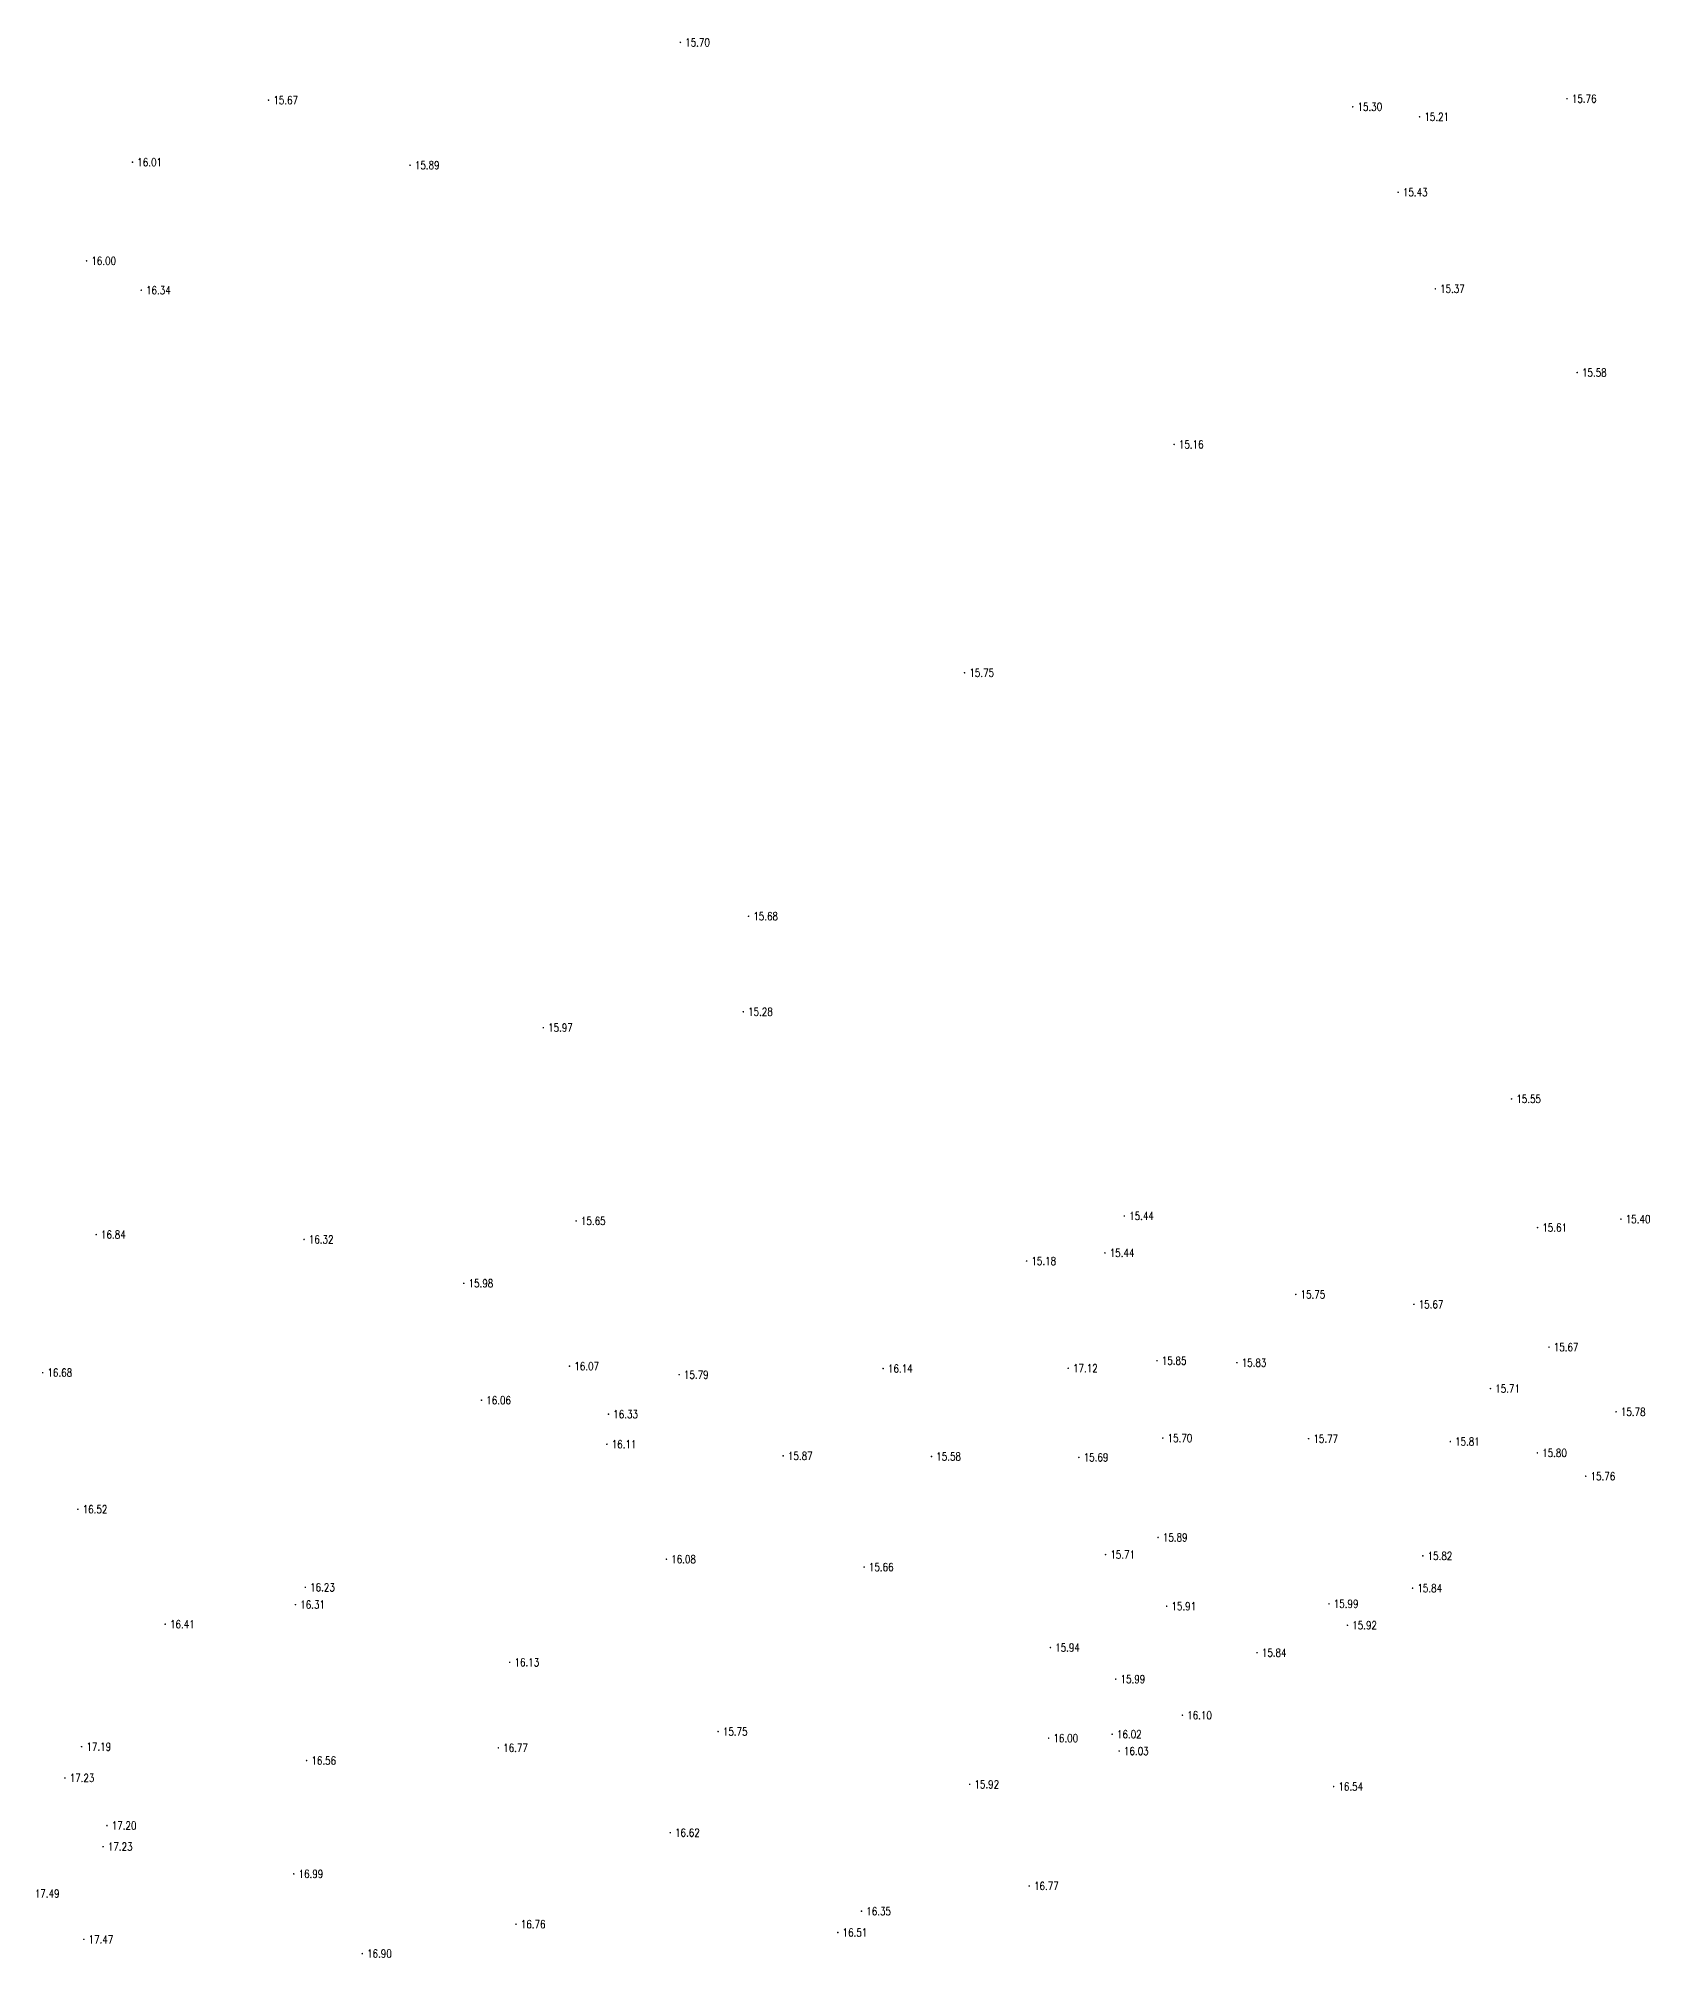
# Model space of a CAD drawing. Extents: x 476861 to 479475, y 2367369 to 2370541.
# Drawn here: x 477191.9 to 477393.3, y 2369234.5 to 2369474.4 of the extents above; entities that cross this region are included whole.
import ezdxf
from ezdxf.enums import TextEntityAlignment as Align

# ---------------------------------------------------------------- set-up
doc = ezdxf.new("R2010")
doc.units = 0
doc.header["$LTSCALE"] = 0.5
doc.layers.get('0').update_dxf_attribs({"linetype": 'CONTINUOUS'})
doc.layers.add('GCD', color=1, linetype='CONTINUOUS')
doc.styles.add('HZ', font='rs.shx', dxfattribs={"width": 0.8, "bigfont": 'hztxt.shx'})

# ---------------------------------------------------------------- blocks, each defined once
blk = doc.blocks.new('GC200')
at = {"linetype": 'Continuous', "const_width": 0.2, "flags": 128}
blk.add_lwpolyline([(-0.1, 0, 1), (0.1, 0, 1)], format="xyb", close=True, dxfattribs=at)

msp = doc.modelspace()

# ---------------------------------------------------------------- block references
at = {"layer": 'GCD', "linetype": 'Continuous'}
ref = msp.add_blockref('GC200', (477272.124, 2369473.938, 15.701), dxfattribs=dict(at, xscale=0.5, yscale=0.5, zscale=0.5))
ref.add_attrib('height', '15.70', dxfattribs={"linetype": 'Continuous', "height": 1, "style": 'HZ', "width": 0.8}).set_placement((477272.724, 2369473.938, 15.701), align=Align.MIDDLE_LEFT)
ref = msp.add_blockref('GC200', (477220.652, 2369466.717, 15.67), dxfattribs=dict(at, xscale=0.5, yscale=0.5, zscale=0.5))
ref.add_attrib('height', '15.67', dxfattribs={"linetype": 'Continuous', "height": 1, "style": 'HZ', "width": 0.8}).set_placement((477221.252, 2369466.717, 15.67), align=Align.MIDDLE_LEFT)
ref = msp.add_blockref('GC200', (477356.156, 2369465.891, 15.304), dxfattribs=dict(at, xscale=0.5, yscale=0.5, zscale=0.5))
ref.add_attrib('height', '15.30', dxfattribs={"linetype": 'Continuous', "height": 1, "style": 'HZ', "width": 0.8}).set_placement((477356.756, 2369465.891, 15.304), align=Align.MIDDLE_LEFT)
ref = msp.add_blockref('GC200', (477382.945, 2369466.899, 15.764), dxfattribs=dict(at, xscale=0.5, yscale=0.5, zscale=0.5))
ref.add_attrib('height', '15.76', dxfattribs={"linetype": 'Continuous', "height": 1, "style": 'HZ', "width": 0.8}).set_placement((477383.545, 2369466.899, 15.764), align=Align.MIDDLE_LEFT)
ref = msp.add_blockref('GC200', (477364.515, 2369464.639, 15.21), dxfattribs=dict(at, xscale=0.5, yscale=0.5, zscale=0.5))
ref.add_attrib('height', '15.21', dxfattribs={"linetype": 'Continuous', "height": 1, "style": 'HZ', "width": 0.8}).set_placement((477365.115, 2369464.639, 15.21), align=Align.MIDDLE_LEFT)
ref = msp.add_blockref('GC200', (477203.648, 2369458.964, 16.007), dxfattribs=dict(at, xscale=0.5, yscale=0.5, zscale=0.5))
ref.add_attrib('height', '16.01', dxfattribs={"linetype": 'Continuous', "height": 1, "style": 'HZ', "width": 0.8}).set_placement((477204.248, 2369458.964, 16.007), align=Align.MIDDLE_LEFT)
ref = msp.add_blockref('GC200', (477238.338, 2369458.579, 15.89), dxfattribs=dict(at, xscale=0.5, yscale=0.5, zscale=0.5))
ref.add_attrib('height', '15.89', dxfattribs={"linetype": 'Continuous', "height": 1, "style": 'HZ', "width": 0.8}).set_placement((477238.938, 2369458.579, 15.89), align=Align.MIDDLE_LEFT)
ref = msp.add_blockref('GC200', (477361.832, 2369455.206, 15.429), dxfattribs=dict(at, xscale=0.5, yscale=0.5, zscale=0.5))
ref.add_attrib('height', '15.43', dxfattribs={"linetype": 'Continuous', "height": 1, "style": 'HZ', "width": 0.8}).set_placement((477362.432, 2369455.206, 15.429), align=Align.MIDDLE_LEFT)
ref = msp.add_blockref('GC200', (477197.907, 2369446.631, 16.002), dxfattribs=dict(at, xscale=0.5, yscale=0.5, zscale=0.5))
ref.add_attrib('height', '16.00', dxfattribs={"linetype": 'Continuous', "height": 1, "style": 'HZ', "width": 0.8}).set_placement((477198.507, 2369446.631, 16.002), align=Align.MIDDLE_LEFT)
ref = msp.add_blockref('GC200', (477204.74, 2369442.963, 16.343), dxfattribs=dict(at, xscale=0.5, yscale=0.5, zscale=0.5))
ref.add_attrib('height', '16.34', dxfattribs={"linetype": 'Continuous', "height": 1, "style": 'HZ', "width": 0.8}).set_placement((477205.34, 2369442.963, 16.343), align=Align.MIDDLE_LEFT)
ref = msp.add_blockref('GC200', (477366.479, 2369443.136, 15.374), dxfattribs=dict(at, xscale=0.5, yscale=0.5, zscale=0.5))
ref.add_attrib('height', '15.37', dxfattribs={"linetype": 'Continuous', "height": 1, "style": 'HZ', "width": 0.8}).set_placement((477367.079, 2369443.136, 15.374), align=Align.MIDDLE_LEFT)
ref = msp.add_blockref('GC200', (477384.214, 2369432.669, 15.58), dxfattribs=dict(at, xscale=0.5, yscale=0.5, zscale=0.5))
ref.add_attrib('height', '15.58', dxfattribs={"linetype": 'Continuous', "height": 1, "style": 'HZ', "width": 0.8}).set_placement((477384.814, 2369432.669, 15.58), align=Align.MIDDLE_LEFT)
ref = msp.add_blockref('GC200', (477333.835, 2369423.691, 15.159), dxfattribs=dict(at, xscale=0.5, yscale=0.5, zscale=0.5))
ref.add_attrib('height', '15.16', dxfattribs={"linetype": 'Continuous', "height": 1, "style": 'HZ', "width": 0.8}).set_placement((477334.435, 2369423.691, 15.159), align=Align.MIDDLE_LEFT)
ref = msp.add_blockref('GC200', (477307.644, 2369395.143, 15.748), dxfattribs=dict(at, xscale=0.5, yscale=0.5, zscale=0.5))
ref.add_attrib('height', '15.75', dxfattribs={"linetype": 'Continuous', "height": 1, "style": 'HZ', "width": 0.8}).set_placement((477308.244, 2369395.143, 15.748), align=Align.MIDDLE_LEFT)
ref = msp.add_blockref('GC200', (477280.641, 2369364.709, 15.681), dxfattribs=dict(at, xscale=0.5, yscale=0.5, zscale=0.5))
ref.add_attrib('height', '15.68', dxfattribs={"linetype": 'Continuous', "height": 1, "style": 'HZ', "width": 0.8}).set_placement((477281.241, 2369364.709, 15.681), align=Align.MIDDLE_LEFT)
ref = msp.add_blockref('GC200', (477279.987, 2369352.775, 15.281), dxfattribs=dict(at, xscale=0.5, yscale=0.5, zscale=0.5))
ref.add_attrib('height', '15.28', dxfattribs={"linetype": 'Continuous', "height": 1, "style": 'HZ', "width": 0.8}).set_placement((477280.587, 2369352.775, 15.281), align=Align.MIDDLE_LEFT)
ref = msp.add_blockref('GC200', (477254.995, 2369350.788, 15.972), dxfattribs=dict(at, xscale=0.5, yscale=0.5, zscale=0.5))
ref.add_attrib('height', '15.97', dxfattribs={"linetype": 'Continuous', "height": 1, "style": 'HZ', "width": 0.8}).set_placement((477255.595, 2369350.788, 15.972), align=Align.MIDDLE_LEFT)
ref = msp.add_blockref('GC200', (477376.006, 2369341.874, 15.55), dxfattribs=dict(at, xscale=0.5, yscale=0.5, zscale=0.5))
ref.add_attrib('height', '15.55', dxfattribs={"linetype": 'Continuous', "height": 1, "style": 'HZ', "width": 0.8}).set_placement((477376.606, 2369341.874, 15.55), align=Align.MIDDLE_LEFT)
ref = msp.add_blockref('GC200', (477259.096, 2369326.626, 15.647), dxfattribs=dict(at, xscale=0.5, yscale=0.5, zscale=0.5))
ref.add_attrib('height', '15.65', dxfattribs={"linetype": 'Continuous', "height": 1, "style": 'HZ', "width": 0.8}).set_placement((477259.696, 2369326.626, 15.647), align=Align.MIDDLE_LEFT)
ref = msp.add_blockref('GC200', (477327.615, 2369327.248, 15.44), dxfattribs=dict(at, xscale=0.5, yscale=0.5, zscale=0.5))
ref.add_attrib('height', '15.44', dxfattribs={"linetype": 'Continuous', "height": 1, "style": 'HZ', "width": 0.8}).set_placement((477328.215, 2369327.248, 15.44), align=Align.MIDDLE_LEFT)
ref = msp.add_blockref('GC200', (477389.682, 2369326.852, 15.4), dxfattribs=dict(at, xscale=0.5, yscale=0.5, zscale=0.5))
ref.add_attrib('height', '15.40', dxfattribs={"linetype": 'Continuous', "height": 1, "style": 'HZ', "width": 0.8}).set_placement((477390.282, 2369326.852, 15.4), align=Align.MIDDLE_LEFT)
ref = msp.add_blockref('GC200', (477199.107, 2369324.92, 16.84), dxfattribs=dict(at, xscale=0.5, yscale=0.5, zscale=0.5))
ref.add_attrib('height', '16.84', dxfattribs={"linetype": 'Continuous', "height": 1, "style": 'HZ', "width": 0.8}).set_placement((477199.707, 2369324.92, 16.84), align=Align.MIDDLE_LEFT)
ref = msp.add_blockref('GC200', (477225.088, 2369324.31, 16.32), dxfattribs=dict(at, xscale=0.5, yscale=0.5, zscale=0.5))
ref.add_attrib('height', '16.32', dxfattribs={"linetype": 'Continuous', "height": 1, "style": 'HZ', "width": 0.8}).set_placement((477225.688, 2369324.31, 16.32), align=Align.MIDDLE_LEFT)
ref = msp.add_blockref('GC200', (477379.255, 2369325.797, 15.61), dxfattribs=dict(at, xscale=0.5, yscale=0.5, zscale=0.5))
ref.add_attrib('height', '15.61', dxfattribs={"linetype": 'Continuous', "height": 1, "style": 'HZ', "width": 0.8}).set_placement((477379.855, 2369325.797, 15.61), align=Align.MIDDLE_LEFT)
ref = msp.add_blockref('GC200', (477315.398, 2369321.616, 15.18), dxfattribs=dict(at, xscale=0.5, yscale=0.5, zscale=0.5))
ref.add_attrib('height', '15.18', dxfattribs={"linetype": 'Continuous', "height": 1, "style": 'HZ', "width": 0.8}).set_placement((477315.998, 2369321.616, 15.18), align=Align.MIDDLE_LEFT)
ref = msp.add_blockref('GC200', (477325.189, 2369322.625, 15.444), dxfattribs=dict(at, xscale=0.5, yscale=0.5, zscale=0.5))
ref.add_attrib('height', '15.44', dxfattribs={"linetype": 'Continuous', "height": 1, "style": 'HZ', "width": 0.8}).set_placement((477325.789, 2369322.625, 15.444), align=Align.MIDDLE_LEFT)
ref = msp.add_blockref('GC200', (477245.051, 2369318.829, 15.975), dxfattribs=dict(at, xscale=0.5, yscale=0.5, zscale=0.5))
ref.add_attrib('height', '15.98', dxfattribs={"linetype": 'Continuous', "height": 1, "style": 'HZ', "width": 0.8}).set_placement((477245.651, 2369318.829, 15.975), align=Align.MIDDLE_LEFT)
ref = msp.add_blockref('GC200', (477349.037, 2369317.446, 15.754), dxfattribs=dict(at, xscale=0.5, yscale=0.5, zscale=0.5))
ref.add_attrib('height', '15.75', dxfattribs={"linetype": 'Continuous', "height": 1, "style": 'HZ', "width": 0.8}).set_placement((477349.637, 2369317.446, 15.754), align=Align.MIDDLE_LEFT)
ref = msp.add_blockref('GC200', (477363.804, 2369316.201, 15.667), dxfattribs=dict(at, xscale=0.5, yscale=0.5, zscale=0.5))
ref.add_attrib('height', '15.67', dxfattribs={"linetype": 'Continuous', "height": 1, "style": 'HZ', "width": 0.8}).set_placement((477364.404, 2369316.201, 15.667), align=Align.MIDDLE_LEFT)
ref = msp.add_blockref('GC200', (477380.689, 2369310.85, 15.668), dxfattribs=dict(at, xscale=0.5, yscale=0.5, zscale=0.5))
ref.add_attrib('height', '15.67', dxfattribs={"linetype": 'Continuous', "height": 1, "style": 'HZ', "width": 0.8}).set_placement((477381.289, 2369310.85, 15.668), align=Align.MIDDLE_LEFT)
ref = msp.add_blockref('GC200', (477192.417, 2369307.666, 16.68), dxfattribs=dict(at, xscale=0.5, yscale=0.5, zscale=0.5))
ref.add_attrib('height', '16.68', dxfattribs={"linetype": 'Continuous', "height": 1, "style": 'HZ', "width": 0.8}).set_placement((477193.017, 2369307.666, 16.68), align=Align.MIDDLE_LEFT)
ref = msp.add_blockref('GC200', (477258.271, 2369308.477, 16.065), dxfattribs=dict(at, xscale=0.5, yscale=0.5, zscale=0.5))
ref.add_attrib('height', '16.07', dxfattribs={"linetype": 'Continuous', "height": 1, "style": 'HZ', "width": 0.8}).set_placement((477258.871, 2369308.477, 16.065), align=Align.MIDDLE_LEFT)
ref = msp.add_blockref('GC200', (477271.973, 2369307.409, 15.792), dxfattribs=dict(at, xscale=0.5, yscale=0.5, zscale=0.5))
ref.add_attrib('height', '15.79', dxfattribs={"linetype": 'Continuous', "height": 1, "style": 'HZ', "width": 0.8}).set_placement((477272.573, 2369307.409, 15.792), align=Align.MIDDLE_LEFT)
ref = msp.add_blockref('GC200', (477297.466, 2369308.176, 16.142), dxfattribs=dict(at, xscale=0.5, yscale=0.5, zscale=0.5))
ref.add_attrib('height', '16.14', dxfattribs={"linetype": 'Continuous', "height": 1, "style": 'HZ', "width": 0.8}).set_placement((477298.066, 2369308.176, 16.142), align=Align.MIDDLE_LEFT)
ref = msp.add_blockref('GC200', (477320.597, 2369308.208, 17.118), dxfattribs=dict(at, xscale=0.5, yscale=0.5, zscale=0.5))
ref.add_attrib('height', '17.12', dxfattribs={"linetype": 'Continuous', "height": 1, "style": 'HZ', "width": 0.8}).set_placement((477321.197, 2369308.208, 17.118), align=Align.MIDDLE_LEFT)
ref = msp.add_blockref('GC200', (477331.695, 2369309.158, 15.853), dxfattribs=dict(at, xscale=0.5, yscale=0.5, zscale=0.5))
ref.add_attrib('height', '15.85', dxfattribs={"linetype": 'Continuous', "height": 1, "style": 'HZ', "width": 0.8}).set_placement((477332.295, 2369309.158, 15.853), align=Align.MIDDLE_LEFT)
ref = msp.add_blockref('GC200', (477341.682, 2369308.911, 15.83), dxfattribs=dict(at, xscale=0.5, yscale=0.5, zscale=0.5))
ref.add_attrib('height', '15.83', dxfattribs={"linetype": 'Continuous', "height": 1, "style": 'HZ', "width": 0.8}).set_placement((477342.282, 2369308.911, 15.83), align=Align.MIDDLE_LEFT)
ref = msp.add_blockref('GC200', (477373.375, 2369305.672, 15.708), dxfattribs=dict(at, xscale=0.5, yscale=0.5, zscale=0.5))
ref.add_attrib('height', '15.71', dxfattribs={"linetype": 'Continuous', "height": 1, "style": 'HZ', "width": 0.8}).set_placement((477373.975, 2369305.672, 15.708), align=Align.MIDDLE_LEFT)
ref = msp.add_blockref('GC200', (477247.265, 2369304.216, 16.06), dxfattribs=dict(at, xscale=0.5, yscale=0.5, zscale=0.5))
ref.add_attrib('height', '16.06', dxfattribs={"linetype": 'Continuous', "height": 1, "style": 'HZ', "width": 0.8}).set_placement((477247.865, 2369304.216, 16.06), align=Align.MIDDLE_LEFT)
ref = msp.add_blockref('GC200', (477263.136, 2369302.475, 16.326), dxfattribs=dict(at, xscale=0.5, yscale=0.5, zscale=0.5))
ref.add_attrib('height', '16.33', dxfattribs={"linetype": 'Continuous', "height": 1, "style": 'HZ', "width": 0.8}).set_placement((477263.736, 2369302.475, 16.326), align=Align.MIDDLE_LEFT)
ref = msp.add_blockref('GC200', (477389.071, 2369302.774, 15.78), dxfattribs=dict(at, xscale=0.5, yscale=0.5, zscale=0.5))
ref.add_attrib('height', '15.78', dxfattribs={"linetype": 'Continuous', "height": 1, "style": 'HZ', "width": 0.8}).set_placement((477389.671, 2369302.774, 15.78), align=Align.MIDDLE_LEFT)
ref = msp.add_blockref('GC200', (477262.943, 2369298.714, 16.108), dxfattribs=dict(at, xscale=0.5, yscale=0.5, zscale=0.5))
ref.add_attrib('height', '16.11', dxfattribs={"linetype": 'Continuous', "height": 1, "style": 'HZ', "width": 0.8}).set_placement((477263.543, 2369298.714, 16.108), align=Align.MIDDLE_LEFT)
ref = msp.add_blockref('GC200', (477332.423, 2369299.488, 15.695), dxfattribs=dict(at, xscale=0.5, yscale=0.5, zscale=0.5))
ref.add_attrib('height', '15.70', dxfattribs={"linetype": 'Continuous', "height": 1, "style": 'HZ', "width": 0.8}).set_placement((477333.023, 2369299.488, 15.695), align=Align.MIDDLE_LEFT)
ref = msp.add_blockref('GC200', (477350.641, 2369299.412, 15.767), dxfattribs=dict(at, xscale=0.5, yscale=0.5, zscale=0.5))
ref.add_attrib('height', '15.77', dxfattribs={"linetype": 'Continuous', "height": 1, "style": 'HZ', "width": 0.8}).set_placement((477351.241, 2369299.412, 15.767), align=Align.MIDDLE_LEFT)
ref = msp.add_blockref('GC200', (477368.354, 2369299.047, 15.814), dxfattribs=dict(at, xscale=0.5, yscale=0.5, zscale=0.5))
ref.add_attrib('height', '15.81', dxfattribs={"linetype": 'Continuous', "height": 1, "style": 'HZ', "width": 0.8}).set_placement((477368.954, 2369299.047, 15.814), align=Align.MIDDLE_LEFT)
ref = msp.add_blockref('GC200', (477379.235, 2369297.637, 15.797), dxfattribs=dict(at, xscale=0.5, yscale=0.5, zscale=0.5))
ref.add_attrib('height', '15.80', dxfattribs={"linetype": 'Continuous', "height": 1, "style": 'HZ', "width": 0.8}).set_placement((477379.835, 2369297.637, 15.797), align=Align.MIDDLE_LEFT)
ref = msp.add_blockref('GC200', (477284.967, 2369297.263, 15.87), dxfattribs=dict(at, xscale=0.5, yscale=0.5, zscale=0.5))
ref.add_attrib('height', '15.87', dxfattribs={"linetype": 'Continuous', "height": 1, "style": 'HZ', "width": 0.8}).set_placement((477285.567, 2369297.263, 15.87), align=Align.MIDDLE_LEFT)
ref = msp.add_blockref('GC200', (477303.512, 2369297.183, 15.579), dxfattribs=dict(at, xscale=0.5, yscale=0.5, zscale=0.5))
ref.add_attrib('height', '15.58', dxfattribs={"linetype": 'Continuous', "height": 1, "style": 'HZ', "width": 0.8}).set_placement((477304.112, 2369297.183, 15.579), align=Align.MIDDLE_LEFT)
ref = msp.add_blockref('GC200', (477321.932, 2369297.074, 15.688), dxfattribs=dict(at, xscale=0.5, yscale=0.5, zscale=0.5))
ref.add_attrib('height', '15.69', dxfattribs={"linetype": 'Continuous', "height": 1, "style": 'HZ', "width": 0.8}).set_placement((477322.532, 2369297.074, 15.688), align=Align.MIDDLE_LEFT)
ref = msp.add_blockref('GC200', (477385.284, 2369294.721, 15.764), dxfattribs=dict(at, xscale=0.5, yscale=0.5, zscale=0.5))
ref.add_attrib('height', '15.76', dxfattribs={"linetype": 'Continuous', "height": 1, "style": 'HZ', "width": 0.8}).set_placement((477385.884, 2369294.721, 15.764), align=Align.MIDDLE_LEFT)
ref = msp.add_blockref('GC200', (477196.82, 2369290.584, 16.52), dxfattribs=dict(at, xscale=0.5, yscale=0.5, zscale=0.5))
ref.add_attrib('height', '16.52', dxfattribs={"linetype": 'Continuous', "height": 1, "style": 'HZ', "width": 0.8}).set_placement((477197.42, 2369290.584, 16.52), align=Align.MIDDLE_LEFT)
ref = msp.add_blockref('GC200', (477331.828, 2369287.062, 15.886), dxfattribs=dict(at, xscale=0.5, yscale=0.5, zscale=0.5))
ref.add_attrib('height', '15.89', dxfattribs={"linetype": 'Continuous', "height": 1, "style": 'HZ', "width": 0.8}).set_placement((477332.428, 2369287.062, 15.886), align=Align.MIDDLE_LEFT)
ref = msp.add_blockref('GC200', (477270.379, 2369284.345, 16.08), dxfattribs=dict(at, xscale=0.5, yscale=0.5, zscale=0.5))
ref.add_attrib('height', '16.08', dxfattribs={"linetype": 'Continuous', "height": 1, "style": 'HZ', "width": 0.8}).set_placement((477270.979, 2369284.345, 16.08), align=Align.MIDDLE_LEFT)
ref = msp.add_blockref('GC200', (477295.088, 2369283.365, 15.66), dxfattribs=dict(at, xscale=0.5, yscale=0.5, zscale=0.5))
ref.add_attrib('height', '15.66', dxfattribs={"linetype": 'Continuous', "height": 1, "style": 'HZ', "width": 0.8}).set_placement((477295.688, 2369283.365, 15.66), align=Align.MIDDLE_LEFT)
ref = msp.add_blockref('GC200', (477325.265, 2369284.919, 15.71), dxfattribs=dict(at, xscale=0.5, yscale=0.5, zscale=0.5))
ref.add_attrib('height', '15.71', dxfattribs={"linetype": 'Continuous', "height": 1, "style": 'HZ', "width": 0.8}).set_placement((477325.865, 2369284.919, 15.71), align=Align.MIDDLE_LEFT)
ref = msp.add_blockref('GC200', (477364.921, 2369284.762, 15.818), dxfattribs=dict(at, xscale=0.5, yscale=0.5, zscale=0.5))
ref.add_attrib('height', '15.82', dxfattribs={"linetype": 'Continuous', "height": 1, "style": 'HZ', "width": 0.8}).set_placement((477365.521, 2369284.762, 15.818), align=Align.MIDDLE_LEFT)
ref = msp.add_blockref('GC200', (477225.249, 2369280.828, 16.226), dxfattribs=dict(at, xscale=0.5, yscale=0.5, zscale=0.5))
ref.add_attrib('height', '16.23', dxfattribs={"linetype": 'Continuous', "height": 1, "style": 'HZ', "width": 0.8}).set_placement((477225.849, 2369280.828, 16.226), align=Align.MIDDLE_LEFT)
ref = msp.add_blockref('GC200', (477363.639, 2369280.727, 15.843), dxfattribs=dict(at, xscale=0.5, yscale=0.5, zscale=0.5))
ref.add_attrib('height', '15.84', dxfattribs={"linetype": 'Continuous', "height": 1, "style": 'HZ', "width": 0.8}).set_placement((477364.239, 2369280.727, 15.843), align=Align.MIDDLE_LEFT)
ref = msp.add_blockref('GC200', (477224.013, 2369278.667, 16.308), dxfattribs=dict(at, xscale=0.5, yscale=0.5, zscale=0.5))
ref.add_attrib('height', '16.31', dxfattribs={"linetype": 'Continuous', "height": 1, "style": 'HZ', "width": 0.8}).set_placement((477224.613, 2369278.667, 16.308), align=Align.MIDDLE_LEFT)
ref = msp.add_blockref('GC200', (477332.901, 2369278.468, 15.91), dxfattribs=dict(at, xscale=0.5, yscale=0.5, zscale=0.5))
ref.add_attrib('height', '15.91', dxfattribs={"linetype": 'Continuous', "height": 1, "style": 'HZ', "width": 0.8}).set_placement((477333.501, 2369278.468, 15.91), align=Align.MIDDLE_LEFT)
ref = msp.add_blockref('GC200', (477353.189, 2369278.765, 15.987), dxfattribs=dict(at, xscale=0.5, yscale=0.5, zscale=0.5))
ref.add_attrib('height', '15.99', dxfattribs={"linetype": 'Continuous', "height": 1, "style": 'HZ', "width": 0.8}).set_placement((477353.789, 2369278.765, 15.987), align=Align.MIDDLE_LEFT)
ref = msp.add_blockref('GC200', (477207.736, 2369276.222, 16.41), dxfattribs=dict(at, xscale=0.5, yscale=0.5, zscale=0.5))
ref.add_attrib('height', '16.41', dxfattribs={"linetype": 'Continuous', "height": 1, "style": 'HZ', "width": 0.8}).set_placement((477208.336, 2369276.222, 16.41), align=Align.MIDDLE_LEFT)
ref = msp.add_blockref('GC200', (477355.496, 2369276.089, 15.918), dxfattribs=dict(at, xscale=0.5, yscale=0.5, zscale=0.5))
ref.add_attrib('height', '15.92', dxfattribs={"linetype": 'Continuous', "height": 1, "style": 'HZ', "width": 0.8}).set_placement((477356.096, 2369276.089, 15.918), align=Align.MIDDLE_LEFT)
ref = msp.add_blockref('GC200', (477250.79, 2369271.45, 16.13), dxfattribs=dict(at, xscale=0.5, yscale=0.5, zscale=0.5))
ref.add_attrib('height', '16.13', dxfattribs={"linetype": 'Continuous', "height": 1, "style": 'HZ', "width": 0.8}).set_placement((477251.39, 2369271.45, 16.13), align=Align.MIDDLE_LEFT)
ref = msp.add_blockref('GC200', (477318.369, 2369273.299, 15.941), dxfattribs=dict(at, xscale=0.5, yscale=0.5, zscale=0.5))
ref.add_attrib('height', '15.94', dxfattribs={"linetype": 'Continuous', "height": 1, "style": 'HZ', "width": 0.8}).set_placement((477318.969, 2369273.299, 15.941), align=Align.MIDDLE_LEFT)
ref = msp.add_blockref('GC200', (477344.2, 2369272.663, 15.835), dxfattribs=dict(at, xscale=0.5, yscale=0.5, zscale=0.5))
ref.add_attrib('height', '15.84', dxfattribs={"linetype": 'Continuous', "height": 1, "style": 'HZ', "width": 0.8}).set_placement((477344.8, 2369272.663, 15.835), align=Align.MIDDLE_LEFT)
ref = msp.add_blockref('GC200', (477326.54, 2369269.355, 15.993), dxfattribs=dict(at, xscale=0.5, yscale=0.5, zscale=0.5))
ref.add_attrib('height', '15.99', dxfattribs={"linetype": 'Continuous', "height": 1, "style": 'HZ', "width": 0.8}).set_placement((477327.14, 2369269.355, 15.993), align=Align.MIDDLE_LEFT)
ref = msp.add_blockref('GC200', (477334.866, 2369264.846, 16.096), dxfattribs=dict(at, xscale=0.5, yscale=0.5, zscale=0.5))
ref.add_attrib('height', '16.10', dxfattribs={"linetype": 'Continuous', "height": 1, "style": 'HZ', "width": 0.8}).set_placement((477335.466, 2369264.846, 16.096), align=Align.MIDDLE_LEFT)
ref = msp.add_blockref('GC200', (477276.839, 2369262.804, 15.746), dxfattribs=dict(at, xscale=0.5, yscale=0.5, zscale=0.5))
ref.add_attrib('height', '15.75', dxfattribs={"linetype": 'Continuous', "height": 1, "style": 'HZ', "width": 0.8}).set_placement((477277.439, 2369262.804, 15.746), align=Align.MIDDLE_LEFT)
ref = msp.add_blockref('GC200', (477318.153, 2369261.978, 16), dxfattribs=dict(at, xscale=0.5, yscale=0.5, zscale=0.5))
ref.add_attrib('height', '16.00', dxfattribs={"linetype": 'Continuous', "height": 1, "style": 'HZ', "width": 0.8}).set_placement((477318.753, 2369261.978, 16), align=Align.MIDDLE_LEFT)
ref = msp.add_blockref('GC200', (477326.092, 2369262.464, 16.023), dxfattribs=dict(at, xscale=0.5, yscale=0.5, zscale=0.5))
ref.add_attrib('height', '16.02', dxfattribs={"linetype": 'Continuous', "height": 1, "style": 'HZ', "width": 0.8}).set_placement((477326.692, 2369262.464, 16.023), align=Align.MIDDLE_LEFT)
ref = msp.add_blockref('GC200', (477197.285, 2369260.914, 17.187), dxfattribs=dict(at, xscale=0.5, yscale=0.5, zscale=0.5))
ref.add_attrib('height', '17.19', dxfattribs={"linetype": 'Continuous', "height": 1, "style": 'HZ', "width": 0.8}).set_placement((477197.885, 2369260.914, 17.187), align=Align.MIDDLE_LEFT)
ref = msp.add_blockref('GC200', (477225.41, 2369259.176, 16.559), dxfattribs=dict(at, xscale=0.5, yscale=0.5, zscale=0.5))
ref.add_attrib('height', '16.56', dxfattribs={"linetype": 'Continuous', "height": 1, "style": 'HZ', "width": 0.8}).set_placement((477226.01, 2369259.176, 16.559), align=Align.MIDDLE_LEFT)
ref = msp.add_blockref('GC200', (477249.375, 2369260.77, 16.77), dxfattribs=dict(at, xscale=0.5, yscale=0.5, zscale=0.5))
ref.add_attrib('height', '16.77', dxfattribs={"linetype": 'Continuous', "height": 1, "style": 'HZ', "width": 0.8}).set_placement((477249.975, 2369260.77, 16.77), align=Align.MIDDLE_LEFT)
ref = msp.add_blockref('GC200', (477326.967, 2369260.368, 16.027), dxfattribs=dict(at, xscale=0.5, yscale=0.5, zscale=0.5))
ref.add_attrib('height', '16.03', dxfattribs={"linetype": 'Continuous', "height": 1, "style": 'HZ', "width": 0.8}).set_placement((477327.567, 2369260.368, 16.027), align=Align.MIDDLE_LEFT)
ref = msp.add_blockref('GC200', (477195.199, 2369257.001, 17.233), dxfattribs=dict(at, xscale=0.5, yscale=0.5, zscale=0.5))
ref.add_attrib('height', '17.23', dxfattribs={"linetype": 'Continuous', "height": 1, "style": 'HZ', "width": 0.8}).set_placement((477195.799, 2369257.001, 17.233), align=Align.MIDDLE_LEFT)
ref = msp.add_blockref('GC200', (477308.276, 2369256.205, 15.915), dxfattribs=dict(at, xscale=0.5, yscale=0.5, zscale=0.5))
ref.add_attrib('height', '15.92', dxfattribs={"linetype": 'Continuous', "height": 1, "style": 'HZ', "width": 0.8}).set_placement((477308.876, 2369256.205, 15.915), align=Align.MIDDLE_LEFT)
ref = msp.add_blockref('GC200', (477353.772, 2369255.932, 16.54), dxfattribs=dict(at, xscale=0.5, yscale=0.5, zscale=0.5))
ref.add_attrib('height', '16.54', dxfattribs={"linetype": 'Continuous', "height": 1, "style": 'HZ', "width": 0.8}).set_placement((477354.372, 2369255.932, 16.54), align=Align.MIDDLE_LEFT)
ref = msp.add_blockref('GC200', (477200.454, 2369251.05, 17.195), dxfattribs=dict(at, xscale=0.5, yscale=0.5, zscale=0.5))
ref.add_attrib('height', '17.20', dxfattribs={"linetype": 'Continuous', "height": 1, "style": 'HZ', "width": 0.8}).set_placement((477201.054, 2369251.05, 17.195), align=Align.MIDDLE_LEFT)
ref = msp.add_blockref('GC200', (477270.862, 2369250.161, 16.62), dxfattribs=dict(at, xscale=0.5, yscale=0.5, zscale=0.5))
ref.add_attrib('height', '16.62', dxfattribs={"linetype": 'Continuous', "height": 1, "style": 'HZ', "width": 0.8}).set_placement((477271.462, 2369250.161, 16.62), align=Align.MIDDLE_LEFT)
ref = msp.add_blockref('GC200', (477199.969, 2369248.415, 17.23), dxfattribs=dict(at, xscale=0.5, yscale=0.5, zscale=0.5))
ref.add_attrib('height', '17.23', dxfattribs={"linetype": 'Continuous', "height": 1, "style": 'HZ', "width": 0.8}).set_placement((477200.569, 2369248.415, 17.23), align=Align.MIDDLE_LEFT)
ref = msp.add_blockref('GC200', (477223.801, 2369245.012, 16.99), dxfattribs=dict(at, xscale=0.5, yscale=0.5, zscale=0.5))
ref.add_attrib('height', '16.99', dxfattribs={"linetype": 'Continuous', "height": 1, "style": 'HZ', "width": 0.8}).set_placement((477224.401, 2369245.012, 16.99), align=Align.MIDDLE_LEFT)
ref = msp.add_blockref('GC200', (477190.841, 2369242.551, 17.486), dxfattribs=dict(at, xscale=0.5, yscale=0.5, zscale=0.5))
ref.add_attrib('height', '17.49', dxfattribs={"linetype": 'Continuous', "height": 1, "style": 'HZ', "width": 0.8}).set_placement((477191.441, 2369242.551, 17.486), align=Align.MIDDLE_LEFT)
ref = msp.add_blockref('GC200', (477315.727, 2369243.5, 16.77), dxfattribs=dict(at, xscale=0.5, yscale=0.5, zscale=0.5))
ref.add_attrib('height', '16.77', dxfattribs={"linetype": 'Continuous', "height": 1, "style": 'HZ', "width": 0.8}).set_placement((477316.327, 2369243.5, 16.77), align=Align.MIDDLE_LEFT)
ref = msp.add_blockref('GC200', (477294.76, 2369240.348, 16.354), dxfattribs=dict(at, xscale=0.5, yscale=0.5, zscale=0.5))
ref.add_attrib('height', '16.35', dxfattribs={"linetype": 'Continuous', "height": 1, "style": 'HZ', "width": 0.8}).set_placement((477295.36, 2369240.348, 16.354), align=Align.MIDDLE_LEFT)
ref = msp.add_blockref('GC200', (477251.579, 2369238.721, 16.76), dxfattribs=dict(at, xscale=0.5, yscale=0.5, zscale=0.5))
ref.add_attrib('height', '16.76', dxfattribs={"linetype": 'Continuous', "height": 1, "style": 'HZ', "width": 0.8}).set_placement((477252.179, 2369238.721, 16.76), align=Align.MIDDLE_LEFT)
ref = msp.add_blockref('GC200', (477291.799, 2369237.688, 16.513), dxfattribs=dict(at, xscale=0.5, yscale=0.5, zscale=0.5))
ref.add_attrib('height', '16.51', dxfattribs={"linetype": 'Continuous', "height": 1, "style": 'HZ', "width": 0.8}).set_placement((477292.399, 2369237.688, 16.513), align=Align.MIDDLE_LEFT)
ref = msp.add_blockref('GC200', (477197.564, 2369236.831, 17.471), dxfattribs=dict(at, xscale=0.5, yscale=0.5, zscale=0.5))
ref.add_attrib('height', '17.47', dxfattribs={"linetype": 'Continuous', "height": 1, "style": 'HZ', "width": 0.8}).set_placement((477198.164, 2369236.831, 17.471), align=Align.MIDDLE_LEFT)
ref = msp.add_blockref('GC200', (477232.367, 2369235.047, 16.901), dxfattribs=dict(at, xscale=0.5, yscale=0.5, zscale=0.5))
ref.add_attrib('height', '16.90', dxfattribs={"linetype": 'Continuous', "height": 1, "style": 'HZ', "width": 0.8}).set_placement((477232.967, 2369235.047, 16.901), align=Align.MIDDLE_LEFT)

doc.saveas('drawing.dxf')
